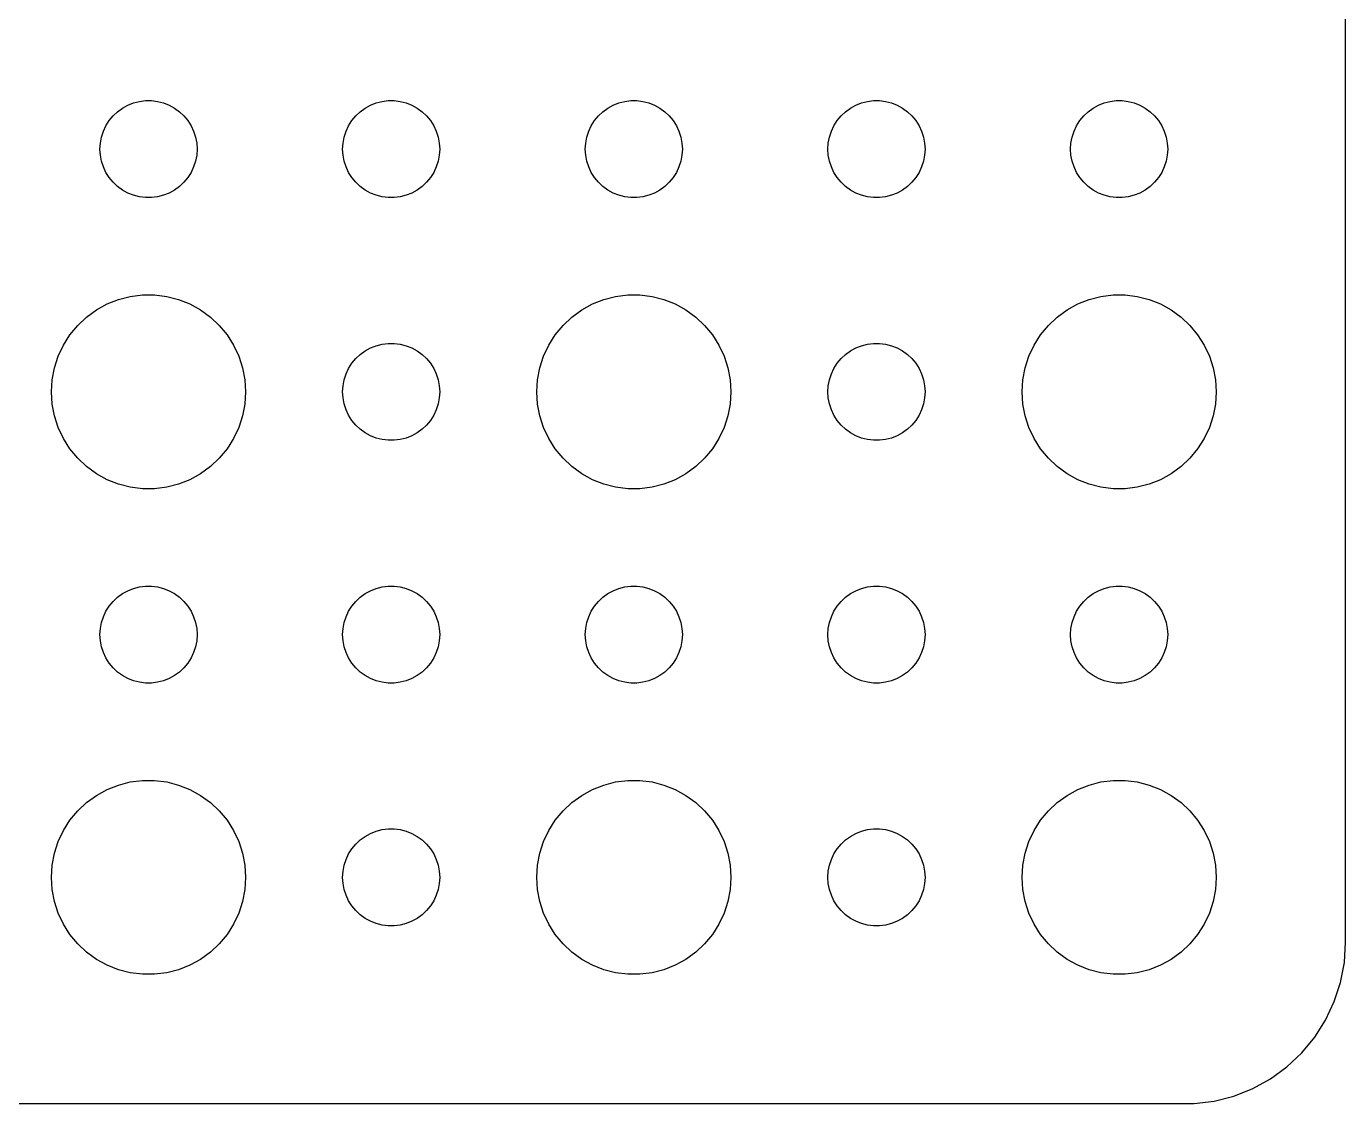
# Model space of a CAD drawing. Header units: metres. Extents: x -74 to 74, y -74 to 74.
# Drawn here: x 33.73 to 74.5, y -74.49 to -41.21 of the extents above; entities that cross this region are included whole.
import ezdxf

# ---------------------------------------------------------------- set-up
doc = ezdxf.new("R2010")
doc.units = ezdxf.units.M

msp = doc.modelspace()

# ---------------------------------------------------------------- linework, layer by layer
for p, q in [((74.5, -69.5), (74.5, 69.5)), ((36.8613, -43.6428), (37.0365, -43.5734)), ((37.0365, -43.5734), (37.2189, -43.5266)), ((37.2189, -43.5266), (37.4058, -43.503)), ((37.4058, -43.503), (37.5942, -43.503)), ((37.5942, -43.503), (37.7811, -43.5266)), ((37.7811, -43.5266), (37.9635, -43.5734)), ((37.9635, -43.5734), (38.1387, -43.6428)), ((44.3613, -43.6428), (44.5365, -43.5734)), ((44.5365, -43.5734), (44.7189, -43.5266)), ((44.7189, -43.5266), (44.9058, -43.503)), ((44.9058, -43.503), (45.0942, -43.503)), ((45.0942, -43.503), (45.2811, -43.5266)), ((45.2811, -43.5266), (45.4635, -43.5734)), ((45.4635, -43.5734), (45.6387, -43.6428)), ((51.8613, -43.6428), (52.0365, -43.5734)), ((52.0365, -43.5734), (52.2189, -43.5266)), ((52.2189, -43.5266), (52.4058, -43.503)), ((52.4058, -43.503), (52.5942, -43.503)), ((52.5942, -43.503), (52.7811, -43.5266)), ((52.7811, -43.5266), (52.9635, -43.5734)), ((52.9635, -43.5734), (53.1387, -43.6428)), ((59.3613, -43.6428), (59.5365, -43.5734)), ((59.5365, -43.5734), (59.7189, -43.5266)), ((59.7189, -43.5266), (59.9058, -43.503)), ((59.9058, -43.503), (60.0942, -43.503)), ((60.0942, -43.503), (60.2811, -43.5266)), ((60.2811, -43.5266), (60.4635, -43.5734)), ((60.4635, -43.5734), (60.6387, -43.6428)), ((66.8613, -43.6428), (67.0365, -43.5734)), ((67.0365, -43.5734), (67.2189, -43.5266)), ((67.2189, -43.5266), (67.4058, -43.503)), ((67.4058, -43.503), (67.5942, -43.503)), ((67.5942, -43.503), (67.7811, -43.5266)), ((67.7811, -43.5266), (67.9635, -43.5734)), ((67.9635, -43.5734), (68.1387, -43.6428)), ((36.2865, -44.1183), (36.4065, -43.9732)), ((36.4065, -43.9732), (36.5439, -43.8442)), ((36.5439, -43.8442), (36.6963, -43.7335)), ((36.6963, -43.7335), (36.8613, -43.6428)), ((38.1387, -43.6428), (38.3037, -43.7335)), ((38.3037, -43.7335), (38.4561, -43.8442)), ((38.4561, -43.8442), (38.5934, -43.9732)), ((38.5934, -43.9732), (38.7135, -44.1183)), ((43.7865, -44.1183), (43.9065, -43.9732)), ((43.9065, -43.9732), (44.0439, -43.8442)), ((44.0439, -43.8442), (44.1963, -43.7335)), ((44.1963, -43.7335), (44.3613, -43.6428)), ((45.6387, -43.6428), (45.8037, -43.7335)), ((45.8037, -43.7335), (45.9561, -43.8442)), ((45.9561, -43.8442), (46.0934, -43.9732)), ((46.0934, -43.9732), (46.2135, -44.1183)), ((51.2865, -44.1183), (51.4065, -43.9732)), ((51.4065, -43.9732), (51.5439, -43.8442)), ((51.5439, -43.8442), (51.6963, -43.7335)), ((51.6963, -43.7335), (51.8613, -43.6428)), ((53.1387, -43.6428), (53.3037, -43.7335)), ((53.3037, -43.7335), (53.4561, -43.8442)), ((53.4561, -43.8442), (53.5934, -43.9732)), ((53.5934, -43.9732), (53.7135, -44.1183)), ((58.7865, -44.1183), (58.9065, -43.9732)), ((58.9065, -43.9732), (59.0439, -43.8442)), ((59.0439, -43.8442), (59.1963, -43.7335)), ((59.1963, -43.7335), (59.3613, -43.6428)), ((60.6387, -43.6428), (60.8037, -43.7335)), ((60.8037, -43.7335), (60.9561, -43.8442)), ((60.9561, -43.8442), (61.0934, -43.9732)), ((61.0934, -43.9732), (61.2135, -44.1183)), ((66.2865, -44.1183), (66.4065, -43.9732)), ((66.4065, -43.9732), (66.5439, -43.8442)), ((66.5439, -43.8442), (66.6963, -43.7335)), ((66.6963, -43.7335), (66.8613, -43.6428)), ((68.1387, -43.6428), (68.3037, -43.7335)), ((68.3037, -43.7335), (68.4561, -43.8442)), ((68.4561, -43.8442), (68.5934, -43.9732)), ((68.5934, -43.9732), (68.7135, -44.1183)), ((36.1053, -44.4478), (36.1855, -44.2774)), ((36.1855, -44.2774), (36.2865, -44.1183)), ((38.7135, -44.1183), (38.8145, -44.2774)), ((38.8145, -44.2774), (38.8947, -44.4478)), ((43.6053, -44.4478), (43.6855, -44.2774)), ((43.6855, -44.2774), (43.7865, -44.1183)), ((46.2135, -44.1183), (46.3145, -44.2774)), ((46.3145, -44.2774), (46.3947, -44.4478)), ((51.1053, -44.4478), (51.1855, -44.2774)), ((51.1855, -44.2774), (51.2865, -44.1183)), ((53.7135, -44.1183), (53.8145, -44.2774)), ((53.8145, -44.2774), (53.8947, -44.4478)), ((58.6053, -44.4478), (58.6855, -44.2774)), ((58.6855, -44.2774), (58.7865, -44.1183)), ((61.2135, -44.1183), (61.3145, -44.2774)), ((61.3145, -44.2774), (61.3947, -44.4478)), ((66.1053, -44.4478), (66.1855, -44.2774)), ((66.1855, -44.2774), (66.2865, -44.1183)), ((68.7135, -44.1183), (68.8145, -44.2774)), ((68.8145, -44.2774), (68.8947, -44.4478)), ((36, -45), (36.0118, -44.812)), ((36.0118, -44.812), (36.0471, -44.627)), ((36.0471, -44.627), (36.1053, -44.4478)), ((38.8947, -44.4478), (38.9529, -44.627)), ((38.9529, -44.627), (38.9882, -44.812)), ((38.9882, -44.812), (39, -45)), ((43.5, -45), (43.5118, -44.812)), ((43.5118, -44.812), (43.5471, -44.627)), ((43.5471, -44.627), (43.6053, -44.4478)), ((46.3947, -44.4478), (46.4529, -44.627)), ((46.4529, -44.627), (46.4882, -44.812)), ((46.4882, -44.812), (46.5, -45)), ((51, -45), (51.0118, -44.812)), ((51.0118, -44.812), (51.0471, -44.627)), ((51.0471, -44.627), (51.1053, -44.4478)), ((53.8947, -44.4478), (53.9529, -44.627)), ((53.9529, -44.627), (53.9882, -44.812)), ((53.9882, -44.812), (54, -45)), ((58.5, -45), (58.5118, -44.812)), ((58.5118, -44.812), (58.5471, -44.627)), ((58.5471, -44.627), (58.6053, -44.4478)), ((61.3947, -44.4478), (61.4529, -44.627)), ((61.4529, -44.627), (61.4882, -44.812)), ((61.4882, -44.812), (61.5, -45)), ((66, -45), (66.0118, -44.812)), ((66.0118, -44.812), (66.0471, -44.627)), ((66.0471, -44.627), (66.1053, -44.4478)), ((68.8947, -44.4478), (68.9529, -44.627)), ((68.9529, -44.627), (68.9882, -44.812)), ((68.9882, -44.812), (69, -45)), ((36.0118, -45.188), (36, -45)), ((36.0471, -45.373), (36.0118, -45.188)), ((38.9882, -45.188), (38.9529, -45.373)), ((39, -45), (38.9882, -45.188)), ((43.5118, -45.188), (43.5, -45)), ((43.5471, -45.373), (43.5118, -45.188)), ((46.4882, -45.188), (46.4529, -45.373)), ((46.5, -45), (46.4882, -45.188)), ((51.0118, -45.188), (51, -45)), ((51.0471, -45.373), (51.0118, -45.188)), ((53.9882, -45.188), (53.9529, -45.373)), ((54, -45), (53.9882, -45.188)), ((58.5118, -45.188), (58.5, -45)), ((58.5471, -45.373), (58.5118, -45.188)), ((61.4882, -45.188), (61.4529, -45.373)), ((61.5, -45), (61.4882, -45.188)), ((66.0118, -45.188), (66, -45)), ((66.0471, -45.373), (66.0118, -45.188)), ((68.9882, -45.188), (68.9529, -45.373)), ((69, -45), (68.9882, -45.188)), ((36.1053, -45.5522), (36.0471, -45.373)), ((36.1855, -45.7226), (36.1053, -45.5522)), ((38.8947, -45.5522), (38.8145, -45.7226)), ((38.9529, -45.373), (38.8947, -45.5522)), ((43.6053, -45.5522), (43.5471, -45.373)), ((43.6855, -45.7226), (43.6053, -45.5522)), ((46.3947, -45.5522), (46.3145, -45.7226)), ((46.4529, -45.373), (46.3947, -45.5522)), ((51.1053, -45.5522), (51.0471, -45.373)), ((51.1855, -45.7226), (51.1053, -45.5522)), ((53.8947, -45.5522), (53.8145, -45.7226)), ((53.9529, -45.373), (53.8947, -45.5522)), ((58.6053, -45.5522), (58.5471, -45.373)), ((58.6855, -45.7226), (58.6053, -45.5522)), ((61.3947, -45.5522), (61.3145, -45.7226)), ((61.4529, -45.373), (61.3947, -45.5522)), ((66.1053, -45.5522), (66.0471, -45.373)), ((66.1855, -45.7226), (66.1053, -45.5522)), ((68.8947, -45.5522), (68.8145, -45.7226)), ((68.9529, -45.373), (68.8947, -45.5522)), ((36.2865, -45.8817), (36.1855, -45.7226)), ((36.4065, -46.0268), (36.2865, -45.8817)), ((36.5439, -46.1558), (36.4065, -46.0268)), ((38.5934, -46.0268), (38.4561, -46.1558)), ((38.7135, -45.8817), (38.5934, -46.0268)), ((38.8145, -45.7226), (38.7135, -45.8817)), ((43.7865, -45.8817), (43.6855, -45.7226)), ((43.9065, -46.0268), (43.7865, -45.8817)), ((44.0439, -46.1558), (43.9065, -46.0268)), ((46.0934, -46.0268), (45.9561, -46.1558)), ((46.2135, -45.8817), (46.0934, -46.0268)), ((46.3145, -45.7226), (46.2135, -45.8817)), ((51.2865, -45.8817), (51.1855, -45.7226)), ((51.4065, -46.0268), (51.2865, -45.8817)), ((51.5439, -46.1558), (51.4065, -46.0268)), ((53.5934, -46.0268), (53.4561, -46.1558)), ((53.7135, -45.8817), (53.5934, -46.0268)), ((53.8145, -45.7226), (53.7135, -45.8817)), ((58.7865, -45.8817), (58.6855, -45.7226)), ((58.9065, -46.0268), (58.7865, -45.8817)), ((59.0439, -46.1558), (58.9065, -46.0268)), ((61.0934, -46.0268), (60.9561, -46.1558)), ((61.2135, -45.8817), (61.0934, -46.0268)), ((61.3145, -45.7226), (61.2135, -45.8817)), ((66.2865, -45.8817), (66.1855, -45.7226)), ((66.4065, -46.0268), (66.2865, -45.8817)), ((66.5439, -46.1558), (66.4065, -46.0268)), ((68.5934, -46.0268), (68.4561, -46.1558)), ((68.7135, -45.8817), (68.5934, -46.0268)), ((68.8145, -45.7226), (68.7135, -45.8817)), ((36.6963, -46.2665), (36.5439, -46.1558)), ((36.8613, -46.3572), (36.6963, -46.2665)), ((37.0365, -46.4266), (36.8613, -46.3572)), ((37.2189, -46.4734), (37.0365, -46.4266)), ((37.4058, -46.497), (37.2189, -46.4734)), ((37.7811, -46.4734), (37.5942, -46.497)), ((37.9635, -46.4266), (37.7811, -46.4734)), ((38.1387, -46.3572), (37.9635, -46.4266)), ((38.3037, -46.2665), (38.1387, -46.3572)), ((38.4561, -46.1558), (38.3037, -46.2665)), ((44.1963, -46.2665), (44.0439, -46.1558)), ((44.3613, -46.3572), (44.1963, -46.2665)), ((44.5365, -46.4266), (44.3613, -46.3572)), ((44.7189, -46.4734), (44.5365, -46.4266)), ((44.9058, -46.497), (44.7189, -46.4734)), ((45.2811, -46.4734), (45.0942, -46.497)), ((45.4635, -46.4266), (45.2811, -46.4734)), ((45.6387, -46.3572), (45.4635, -46.4266)), ((45.8037, -46.2665), (45.6387, -46.3572)), ((45.9561, -46.1558), (45.8037, -46.2665)), ((51.6963, -46.2665), (51.5439, -46.1558)), ((51.8613, -46.3572), (51.6963, -46.2665)), ((52.0365, -46.4266), (51.8613, -46.3572)), ((52.2189, -46.4734), (52.0365, -46.4266)), ((52.4058, -46.497), (52.2189, -46.4734)), ((52.7811, -46.4734), (52.5942, -46.497)), ((52.9635, -46.4266), (52.7811, -46.4734)), ((53.1387, -46.3572), (52.9635, -46.4266)), ((53.3037, -46.2665), (53.1387, -46.3572)), ((53.4561, -46.1558), (53.3037, -46.2665)), ((59.1963, -46.2665), (59.0439, -46.1558)), ((59.3613, -46.3572), (59.1963, -46.2665)), ((59.5365, -46.4266), (59.3613, -46.3572)), ((59.7189, -46.4734), (59.5365, -46.4266)), ((59.9058, -46.497), (59.7189, -46.4734)), ((60.2811, -46.4734), (60.0942, -46.497)), ((60.4635, -46.4266), (60.2811, -46.4734)), ((60.6387, -46.3572), (60.4635, -46.4266)), ((60.8037, -46.2665), (60.6387, -46.3572)), ((60.9561, -46.1558), (60.8037, -46.2665)), ((66.6963, -46.2665), (66.5439, -46.1558)), ((66.8613, -46.3572), (66.6963, -46.2665)), ((67.0365, -46.4266), (66.8613, -46.3572)), ((67.2189, -46.4734), (67.0365, -46.4266)), ((67.4058, -46.497), (67.2189, -46.4734)), ((67.7811, -46.4734), (67.5942, -46.497)), ((67.9635, -46.4266), (67.7811, -46.4734)), ((68.1387, -46.3572), (67.9635, -46.4266)), ((68.3037, -46.2665), (68.1387, -46.3572)), ((68.4561, -46.1558), (68.3037, -46.2665)), ((37.5942, -46.497), (37.4058, -46.497)), ((45.0942, -46.497), (44.9058, -46.497)), ((52.5942, -46.497), (52.4058, -46.497)), ((60.0942, -46.497), (59.9058, -46.497)), ((67.5942, -46.497), (67.4058, -46.497)), ((36.2227, -49.7855), (36.5729, -49.6468)), ((36.5729, -49.6468), (36.9379, -49.5531)), ((36.9379, -49.5531), (37.3116, -49.5059)), ((37.3116, -49.5059), (37.6884, -49.5059)), ((37.6884, -49.5059), (38.0621, -49.5531)), ((38.0621, -49.5531), (38.427, -49.6468)), ((38.427, -49.6468), (38.7773, -49.7855)), ((51.2227, -49.7855), (51.5729, -49.6468)), ((51.5729, -49.6468), (51.9379, -49.5531)), ((51.9379, -49.5531), (52.3116, -49.5059)), ((52.3116, -49.5059), (52.6884, -49.5059)), ((52.6884, -49.5059), (53.0621, -49.5531)), ((53.0621, -49.5531), (53.427, -49.6468)), ((53.427, -49.6468), (53.7773, -49.7855)), ((66.2227, -49.7855), (66.573, -49.6468)), ((66.573, -49.6468), (66.9379, -49.5531)), ((66.9379, -49.5531), (67.3116, -49.5059)), ((67.3116, -49.5059), (67.6884, -49.5059)), ((67.6884, -49.5059), (68.0621, -49.5531)), ((68.0621, -49.5531), (68.427, -49.6468)), ((68.427, -49.6468), (68.7773, -49.7855)), ((35.5877, -50.1885), (35.8925, -49.967)), ((35.8925, -49.967), (36.2227, -49.7855)), ((38.7773, -49.7855), (39.1075, -49.967)), ((39.1075, -49.967), (39.4123, -50.1885)), ((50.5877, -50.1885), (50.8925, -49.967)), ((50.8925, -49.967), (51.2227, -49.7855)), ((53.7773, -49.7855), (54.1075, -49.967)), ((54.1075, -49.967), (54.4123, -50.1885)), ((65.5877, -50.1885), (65.8925, -49.967)), ((65.8925, -49.967), (66.2227, -49.7855)), ((68.7773, -49.7855), (69.1075, -49.967)), ((69.1075, -49.967), (69.4123, -50.1885)), ((35.0729, -50.7366), (35.3131, -50.4464)), ((35.3131, -50.4464), (35.5877, -50.1885)), ((39.4123, -50.1885), (39.6869, -50.4464)), ((39.6869, -50.4464), (39.927, -50.7366)), ((50.0729, -50.7366), (50.3131, -50.4464)), ((50.3131, -50.4464), (50.5877, -50.1885)), ((54.4123, -50.1885), (54.6869, -50.4464)), ((54.6869, -50.4464), (54.927, -50.7366)), ((65.073, -50.7366), (65.3131, -50.4464)), ((65.3131, -50.4464), (65.5877, -50.1885)), ((69.4123, -50.1885), (69.6869, -50.4464)), ((69.6869, -50.4464), (69.927, -50.7366)), ((34.8711, -51.0547), (35.0729, -50.7366)), ((39.927, -50.7366), (40.1289, -51.0547)), ((49.8711, -51.0547), (50.0729, -50.7366)), ((54.927, -50.7366), (55.1289, -51.0547)), ((64.8711, -51.0547), (65.073, -50.7366)), ((69.927, -50.7366), (70.1289, -51.0547)), ((34.7107, -51.3956), (34.8711, -51.0547)), ((40.1289, -51.0547), (40.2893, -51.3956)), ((43.9065, -51.4732), (44.0439, -51.3442)), ((44.0439, -51.3442), (44.1963, -51.2335)), ((44.1963, -51.2335), (44.3613, -51.1428)), ((44.3613, -51.1428), (44.5365, -51.0734)), ((44.5365, -51.0734), (44.7189, -51.0266)), ((44.7189, -51.0266), (44.9058, -51.003)), ((44.9058, -51.003), (45.0942, -51.003)), ((45.0942, -51.003), (45.2811, -51.0266)), ((45.2811, -51.0266), (45.4635, -51.0734)), ((45.4635, -51.0734), (45.6387, -51.1428)), ((45.6387, -51.1428), (45.8037, -51.2335)), ((45.8037, -51.2335), (45.9561, -51.3442)), ((45.9561, -51.3442), (46.0934, -51.4732)), ((49.7107, -51.3956), (49.8711, -51.0547)), ((55.1289, -51.0547), (55.2893, -51.3956)), ((58.9065, -51.4732), (59.0439, -51.3442)), ((59.0439, -51.3442), (59.1963, -51.2335)), ((59.1963, -51.2335), (59.3613, -51.1428)), ((59.3613, -51.1428), (59.5365, -51.0734)), ((59.5365, -51.0734), (59.7189, -51.0266)), ((59.7189, -51.0266), (59.9058, -51.003)), ((59.9058, -51.003), (60.0942, -51.003)), ((60.0942, -51.003), (60.2811, -51.0266)), ((60.2811, -51.0266), (60.4635, -51.0734)), ((60.4635, -51.0734), (60.6387, -51.1428)), ((60.6387, -51.1428), (60.8037, -51.2335)), ((60.8037, -51.2335), (60.9561, -51.3442)), ((60.9561, -51.3442), (61.0934, -51.4732)), ((64.7107, -51.3956), (64.8711, -51.0547)), ((70.1289, -51.0547), (70.2893, -51.3956)), ((34.5237, -52.124), (34.5942, -51.7539)), ((34.5942, -51.7539), (34.7107, -51.3956)), ((40.2893, -51.3956), (40.4057, -51.7539)), ((40.4057, -51.7539), (40.4763, -52.124)), ((43.6053, -51.9478), (43.6855, -51.7774)), ((43.6855, -51.7774), (43.7865, -51.6183)), ((43.7865, -51.6183), (43.9065, -51.4732)), ((46.0934, -51.4732), (46.2135, -51.6183)), ((46.2135, -51.6183), (46.3145, -51.7774)), ((46.3145, -51.7774), (46.3947, -51.9478)), ((49.5237, -52.124), (49.5942, -51.7539)), ((49.5942, -51.7539), (49.7107, -51.3956)), ((55.2893, -51.3956), (55.4057, -51.7539)), ((55.4057, -51.7539), (55.4763, -52.124)), ((58.6053, -51.9478), (58.6855, -51.7774)), ((58.6855, -51.7774), (58.7865, -51.6183)), ((58.7865, -51.6183), (58.9065, -51.4732)), ((61.0934, -51.4732), (61.2135, -51.6183)), ((61.2135, -51.6183), (61.3145, -51.7774)), ((61.3145, -51.7774), (61.3947, -51.9478)), ((64.5237, -52.124), (64.5943, -51.7539)), ((64.5943, -51.7539), (64.7107, -51.3956)), ((70.2893, -51.3956), (70.4057, -51.7539)), ((70.4057, -51.7539), (70.4763, -52.124)), ((34.5, -52.5), (34.5237, -52.124)), ((40.4763, -52.124), (40.5, -52.5)), ((43.5118, -52.312), (43.5471, -52.127)), ((43.5471, -52.127), (43.6053, -51.9478)), ((46.3947, -51.9478), (46.4529, -52.127)), ((46.4529, -52.127), (46.4882, -52.312)), ((49.5, -52.5), (49.5237, -52.124)), ((55.4763, -52.124), (55.5, -52.5)), ((58.5118, -52.312), (58.5471, -52.127)), ((58.5471, -52.127), (58.6053, -51.9478)), ((61.3947, -51.9478), (61.4529, -52.127)), ((61.4529, -52.127), (61.4882, -52.312)), ((64.5, -52.5), (64.5237, -52.124)), ((70.4763, -52.124), (70.5, -52.5)), ((34.5237, -52.876), (34.5, -52.5)), ((40.5, -52.5), (40.4763, -52.876)), ((43.5, -52.5), (43.5118, -52.312)), ((43.5118, -52.688), (43.5, -52.5)), ((46.4882, -52.312), (46.5, -52.5)), ((46.5, -52.5), (46.4882, -52.688)), ((49.5237, -52.876), (49.5, -52.5)), ((55.5, -52.5), (55.4763, -52.876)), ((58.5, -52.5), (58.5118, -52.312)), ((58.5118, -52.688), (58.5, -52.5)), ((61.4882, -52.312), (61.5, -52.5)), ((61.5, -52.5), (61.4882, -52.688)), ((64.5237, -52.876), (64.5, -52.5)), ((70.5, -52.5), (70.4763, -52.876)), ((34.5942, -53.2461), (34.5237, -52.876)), ((40.4763, -52.876), (40.4057, -53.2461)), ((43.5471, -52.873), (43.5118, -52.688)), ((43.6053, -53.0522), (43.5471, -52.873)), ((46.4529, -52.873), (46.3947, -53.0522)), ((46.4882, -52.688), (46.4529, -52.873)), ((49.5942, -53.2461), (49.5237, -52.876)), ((55.4763, -52.876), (55.4057, -53.2461)), ((58.5471, -52.873), (58.5118, -52.688)), ((58.6053, -53.0522), (58.5471, -52.873)), ((61.4529, -52.873), (61.3947, -53.0522)), ((61.4882, -52.688), (61.4529, -52.873)), ((64.5943, -53.2461), (64.5237, -52.876)), ((70.4763, -52.876), (70.4057, -53.2461)), ((34.7107, -53.6044), (34.5942, -53.2461)), ((40.4057, -53.2461), (40.2893, -53.6044)), ((43.6855, -53.2226), (43.6053, -53.0522)), ((43.7865, -53.3817), (43.6855, -53.2226)), ((43.9065, -53.5268), (43.7865, -53.3817)), ((46.2135, -53.3817), (46.0934, -53.5268)), ((46.3145, -53.2226), (46.2135, -53.3817)), ((46.3947, -53.0522), (46.3145, -53.2226)), ((49.7107, -53.6044), (49.5942, -53.2461)), ((55.4057, -53.2461), (55.2893, -53.6044)), ((58.6855, -53.2226), (58.6053, -53.0522)), ((58.7865, -53.3817), (58.6855, -53.2226)), ((58.9065, -53.5268), (58.7865, -53.3817)), ((61.2135, -53.3817), (61.0934, -53.5268)), ((61.3145, -53.2226), (61.2135, -53.3817)), ((61.3947, -53.0522), (61.3145, -53.2226)), ((64.7107, -53.6044), (64.5943, -53.2461)), ((70.4057, -53.2461), (70.2893, -53.6044)), ((34.8711, -53.9453), (34.7107, -53.6044)), ((40.2893, -53.6044), (40.1289, -53.9453)), ((44.0439, -53.6558), (43.9065, -53.5268)), ((44.1963, -53.7665), (44.0439, -53.6558)), ((44.3613, -53.8572), (44.1963, -53.7665)), ((45.8037, -53.7665), (45.6387, -53.8572)), ((45.9561, -53.6558), (45.8037, -53.7665)), ((46.0934, -53.5268), (45.9561, -53.6558)), ((49.8711, -53.9453), (49.7107, -53.6044)), ((55.2893, -53.6044), (55.1289, -53.9453)), ((59.0439, -53.6558), (58.9065, -53.5268)), ((59.1963, -53.7665), (59.0439, -53.6558)), ((59.3613, -53.8572), (59.1963, -53.7665)), ((60.8037, -53.7665), (60.6387, -53.8572)), ((60.9561, -53.6558), (60.8037, -53.7665)), ((61.0934, -53.5268), (60.9561, -53.6558)), ((64.8711, -53.9453), (64.7107, -53.6044)), ((70.2893, -53.6044), (70.1289, -53.9453)), ((35.0729, -54.2634), (34.8711, -53.9453)), ((40.1289, -53.9453), (39.927, -54.2634)), ((44.5365, -53.9266), (44.3613, -53.8572)), ((44.7189, -53.9734), (44.5365, -53.9266)), ((44.9058, -53.997), (44.7189, -53.9734)), ((45.0942, -53.997), (44.9058, -53.997)), ((45.2811, -53.9734), (45.0942, -53.997)), ((45.4635, -53.9266), (45.2811, -53.9734)), ((45.6387, -53.8572), (45.4635, -53.9266)), ((50.0729, -54.2634), (49.8711, -53.9453)), ((55.1289, -53.9453), (54.927, -54.2634)), ((59.5365, -53.9266), (59.3613, -53.8572)), ((59.7189, -53.9734), (59.5365, -53.9266)), ((59.9058, -53.997), (59.7189, -53.9734)), ((60.0942, -53.997), (59.9058, -53.997)), ((60.2811, -53.9734), (60.0942, -53.997)), ((60.4635, -53.9266), (60.2811, -53.9734)), ((60.6387, -53.8572), (60.4635, -53.9266)), ((65.073, -54.2634), (64.8711, -53.9453)), ((70.1289, -53.9453), (69.927, -54.2634)), ((35.3131, -54.5536), (35.0729, -54.2634)), ((35.5877, -54.8115), (35.3131, -54.5536)), ((39.6869, -54.5536), (39.4123, -54.8115)), ((39.927, -54.2634), (39.6869, -54.5536)), ((50.3131, -54.5536), (50.0729, -54.2634)), ((50.5877, -54.8115), (50.3131, -54.5536)), ((54.6869, -54.5536), (54.4123, -54.8115)), ((54.927, -54.2634), (54.6869, -54.5536)), ((65.3131, -54.5536), (65.073, -54.2634)), ((65.5877, -54.8115), (65.3131, -54.5536)), ((69.6869, -54.5536), (69.4123, -54.8115)), ((69.927, -54.2634), (69.6869, -54.5536)), ((35.8925, -55.033), (35.5877, -54.8115)), ((36.2227, -55.2145), (35.8925, -55.033)), ((39.1075, -55.033), (38.7773, -55.2145)), ((39.4123, -54.8115), (39.1075, -55.033)), ((50.8925, -55.033), (50.5877, -54.8115)), ((51.2227, -55.2145), (50.8925, -55.033)), ((54.1075, -55.033), (53.7773, -55.2145)), ((54.4123, -54.8115), (54.1075, -55.033)), ((65.8925, -55.033), (65.5877, -54.8115)), ((66.2227, -55.2145), (65.8925, -55.033)), ((69.1075, -55.033), (68.7773, -55.2145)), ((69.4123, -54.8115), (69.1075, -55.033)), ((36.5729, -55.3532), (36.2227, -55.2145)), ((36.9379, -55.4469), (36.5729, -55.3532)), ((37.3116, -55.4941), (36.9379, -55.4469)), ((38.0621, -55.4469), (37.6884, -55.4941)), ((38.427, -55.3532), (38.0621, -55.4469)), ((38.7773, -55.2145), (38.427, -55.3532)), ((51.5729, -55.3532), (51.2227, -55.2145)), ((51.9379, -55.4469), (51.5729, -55.3532)), ((52.3116, -55.4941), (51.9379, -55.4469)), ((53.0621, -55.4469), (52.6884, -55.4941)), ((53.427, -55.3532), (53.0621, -55.4469)), ((53.7773, -55.2145), (53.427, -55.3532)), ((66.573, -55.3532), (66.2227, -55.2145)), ((66.9379, -55.4469), (66.573, -55.3532)), ((67.3116, -55.4941), (66.9379, -55.4469)), ((68.0621, -55.4469), (67.6884, -55.4941)), ((68.427, -55.3532), (68.0621, -55.4469)), ((68.7773, -55.2145), (68.427, -55.3532)), ((37.6884, -55.4941), (37.3116, -55.4941)), ((52.6884, -55.4941), (52.3116, -55.4941)), ((67.6884, -55.4941), (67.3116, -55.4941)), ((36.6963, -58.7335), (36.8613, -58.6428)), ((36.8613, -58.6428), (37.0365, -58.5734)), ((37.0365, -58.5734), (37.2189, -58.5266)), ((37.2189, -58.5266), (37.4058, -58.503)), ((37.4058, -58.503), (37.5942, -58.503)), ((37.5942, -58.503), (37.7811, -58.5266)), ((37.7811, -58.5266), (37.9635, -58.5734)), ((37.9635, -58.5734), (38.1387, -58.6428)), ((38.1387, -58.6428), (38.3037, -58.7335)), ((44.1963, -58.7335), (44.3613, -58.6428)), ((44.3613, -58.6428), (44.5365, -58.5734)), ((44.5365, -58.5734), (44.7189, -58.5266)), ((44.7189, -58.5266), (44.9058, -58.503)), ((44.9058, -58.503), (45.0942, -58.503)), ((45.0942, -58.503), (45.2811, -58.5266)), ((45.2811, -58.5266), (45.4635, -58.5734)), ((45.4635, -58.5734), (45.6387, -58.6428)), ((45.6387, -58.6428), (45.8037, -58.7335)), ((51.6963, -58.7335), (51.8613, -58.6428)), ((51.8613, -58.6428), (52.0365, -58.5734)), ((52.0365, -58.5734), (52.2189, -58.5266)), ((52.2189, -58.5266), (52.4058, -58.503)), ((52.4058, -58.503), (52.5942, -58.503)), ((52.5942, -58.503), (52.7811, -58.5266)), ((52.7811, -58.5266), (52.9635, -58.5734)), ((52.9635, -58.5734), (53.1387, -58.6428)), ((53.1387, -58.6428), (53.3037, -58.7335)), ((59.1963, -58.7335), (59.3613, -58.6428)), ((59.3613, -58.6428), (59.5365, -58.5734)), ((59.5365, -58.5734), (59.7189, -58.5266)), ((59.7189, -58.5266), (59.9058, -58.503)), ((59.9058, -58.503), (60.0942, -58.503)), ((60.0942, -58.503), (60.2811, -58.5266)), ((60.2811, -58.5266), (60.4635, -58.5734)), ((60.4635, -58.5734), (60.6387, -58.6428)), ((60.6387, -58.6428), (60.8037, -58.7335)), ((66.6963, -58.7335), (66.8613, -58.6428)), ((66.8613, -58.6428), (67.0365, -58.5734)), ((67.0365, -58.5734), (67.2189, -58.5266)), ((67.2189, -58.5266), (67.4058, -58.503)), ((67.4058, -58.503), (67.5942, -58.503)), ((67.5942, -58.503), (67.7811, -58.5266)), ((67.7811, -58.5266), (67.9635, -58.5734)), ((67.9635, -58.5734), (68.1387, -58.6428)), ((68.1387, -58.6428), (68.3037, -58.7335)), ((36.1855, -59.2774), (36.2865, -59.1183)), ((36.2865, -59.1183), (36.4065, -58.9732)), ((36.4065, -58.9732), (36.5439, -58.8442)), ((36.5439, -58.8442), (36.6963, -58.7335)), ((38.3037, -58.7335), (38.4561, -58.8442)), ((38.4561, -58.8442), (38.5934, -58.9732)), ((38.5934, -58.9732), (38.7135, -59.1183)), ((38.7135, -59.1183), (38.8145, -59.2774)), ((43.6855, -59.2774), (43.7865, -59.1183)), ((43.7865, -59.1183), (43.9065, -58.9732)), ((43.9065, -58.9732), (44.0439, -58.8442)), ((44.0439, -58.8442), (44.1963, -58.7335)), ((45.8037, -58.7335), (45.9561, -58.8442)), ((45.9561, -58.8442), (46.0934, -58.9732)), ((46.0934, -58.9732), (46.2135, -59.1183)), ((46.2135, -59.1183), (46.3145, -59.2774)), ((51.1855, -59.2774), (51.2865, -59.1183)), ((51.2865, -59.1183), (51.4065, -58.9732)), ((51.4065, -58.9732), (51.5439, -58.8442)), ((51.5439, -58.8442), (51.6963, -58.7335)), ((53.3037, -58.7335), (53.4561, -58.8442)), ((53.4561, -58.8442), (53.5934, -58.9732)), ((53.5934, -58.9732), (53.7135, -59.1183)), ((53.7135, -59.1183), (53.8145, -59.2774)), ((58.6855, -59.2774), (58.7865, -59.1183)), ((58.7865, -59.1183), (58.9065, -58.9732)), ((58.9065, -58.9732), (59.0439, -58.8442)), ((59.0439, -58.8442), (59.1963, -58.7335)), ((60.8037, -58.7335), (60.9561, -58.8442)), ((60.9561, -58.8442), (61.0934, -58.9732)), ((61.0934, -58.9732), (61.2135, -59.1183)), ((61.2135, -59.1183), (61.3145, -59.2774)), ((66.1855, -59.2774), (66.2865, -59.1183)), ((66.2865, -59.1183), (66.4065, -58.9732)), ((66.4065, -58.9732), (66.5439, -58.8442)), ((66.5439, -58.8442), (66.6963, -58.7335)), ((68.3037, -58.7335), (68.4561, -58.8442)), ((68.4561, -58.8442), (68.5934, -58.9732)), ((68.5934, -58.9732), (68.7135, -59.1183)), ((68.7135, -59.1183), (68.8145, -59.2774)), ((36.0471, -59.627), (36.1053, -59.4478)), ((36.1053, -59.4478), (36.1855, -59.2774)), ((38.8145, -59.2774), (38.8947, -59.4478)), ((38.8947, -59.4478), (38.9529, -59.627)), ((43.5471, -59.627), (43.6053, -59.4478)), ((43.6053, -59.4478), (43.6855, -59.2774)), ((46.3145, -59.2774), (46.3947, -59.4478)), ((46.3947, -59.4478), (46.4529, -59.627)), ((51.0471, -59.627), (51.1053, -59.4478)), ((51.1053, -59.4478), (51.1855, -59.2774)), ((53.8145, -59.2774), (53.8947, -59.4478)), ((53.8947, -59.4478), (53.9529, -59.627)), ((58.5471, -59.627), (58.6053, -59.4478)), ((58.6053, -59.4478), (58.6855, -59.2774)), ((61.3145, -59.2774), (61.3947, -59.4478)), ((61.3947, -59.4478), (61.4529, -59.627)), ((66.0471, -59.627), (66.1053, -59.4478)), ((66.1053, -59.4478), (66.1855, -59.2774)), ((68.8145, -59.2774), (68.8947, -59.4478)), ((68.8947, -59.4478), (68.9529, -59.627)), ((36, -60), (36.0118, -59.812)), ((36.0118, -59.812), (36.0471, -59.627)), ((38.9529, -59.627), (38.9882, -59.812)), ((38.9882, -59.812), (39, -60)), ((43.5, -60), (43.5118, -59.812)), ((43.5118, -59.812), (43.5471, -59.627)), ((46.4529, -59.627), (46.4882, -59.812)), ((46.4882, -59.812), (46.5, -60)), ((51, -60), (51.0118, -59.812)), ((51.0118, -59.812), (51.0471, -59.627)), ((53.9529, -59.627), (53.9882, -59.812)), ((53.9882, -59.812), (54, -60)), ((58.5, -60), (58.5118, -59.812)), ((58.5118, -59.812), (58.5471, -59.627)), ((61.4529, -59.627), (61.4882, -59.812)), ((61.4882, -59.812), (61.5, -60)), ((66, -60), (66.0118, -59.812)), ((66.0118, -59.812), (66.0471, -59.627)), ((68.9529, -59.627), (68.9882, -59.812)), ((68.9882, -59.812), (69, -60)), ((36.0118, -60.188), (36, -60)), ((36.0471, -60.373), (36.0118, -60.188)), ((38.9882, -60.188), (38.9529, -60.373)), ((39, -60), (38.9882, -60.188)), ((43.5118, -60.188), (43.5, -60)), ((43.5471, -60.373), (43.5118, -60.188)), ((46.4882, -60.188), (46.4529, -60.373)), ((46.5, -60), (46.4882, -60.188)), ((51.0118, -60.188), (51, -60)), ((51.0471, -60.373), (51.0118, -60.188)), ((53.9882, -60.188), (53.9529, -60.373)), ((54, -60), (53.9882, -60.188)), ((58.5118, -60.188), (58.5, -60)), ((58.5471, -60.373), (58.5118, -60.188)), ((61.4882, -60.188), (61.4529, -60.373)), ((61.5, -60), (61.4882, -60.188)), ((66.0118, -60.188), (66, -60)), ((66.0471, -60.373), (66.0118, -60.188)), ((68.9882, -60.188), (68.9529, -60.373)), ((69, -60), (68.9882, -60.188)), ((36.1053, -60.5522), (36.0471, -60.373)), ((36.1855, -60.7226), (36.1053, -60.5522)), ((36.2865, -60.8817), (36.1855, -60.7226)), ((38.8145, -60.7226), (38.7135, -60.8817)), ((38.8947, -60.5522), (38.8145, -60.7226)), ((38.9529, -60.373), (38.8947, -60.5522)), ((43.6053, -60.5522), (43.5471, -60.373)), ((43.6855, -60.7226), (43.6053, -60.5522)), ((43.7865, -60.8817), (43.6855, -60.7226)), ((46.3145, -60.7226), (46.2135, -60.8817)), ((46.3947, -60.5522), (46.3145, -60.7226)), ((46.4529, -60.373), (46.3947, -60.5522)), ((51.1053, -60.5522), (51.0471, -60.373)), ((51.1855, -60.7226), (51.1053, -60.5522)), ((51.2865, -60.8817), (51.1855, -60.7226)), ((53.8145, -60.7226), (53.7135, -60.8817)), ((53.8947, -60.5522), (53.8145, -60.7226)), ((53.9529, -60.373), (53.8947, -60.5522)), ((58.6053, -60.5522), (58.5471, -60.373)), ((58.6855, -60.7226), (58.6053, -60.5522)), ((58.7865, -60.8817), (58.6855, -60.7226)), ((61.3145, -60.7226), (61.2135, -60.8817)), ((61.3947, -60.5522), (61.3145, -60.7226)), ((61.4529, -60.373), (61.3947, -60.5522)), ((66.1053, -60.5522), (66.0471, -60.373)), ((66.1855, -60.7226), (66.1053, -60.5522)), ((66.2865, -60.8817), (66.1855, -60.7226)), ((68.8145, -60.7226), (68.7135, -60.8817)), ((68.8947, -60.5522), (68.8145, -60.7226)), ((68.9529, -60.373), (68.8947, -60.5522)), ((36.4065, -61.0268), (36.2865, -60.8817)), ((36.5439, -61.1558), (36.4065, -61.0268)), ((36.6963, -61.2665), (36.5439, -61.1558)), ((38.4561, -61.1558), (38.3037, -61.2665)), ((38.5934, -61.0268), (38.4561, -61.1558)), ((38.7135, -60.8817), (38.5934, -61.0268)), ((43.9065, -61.0268), (43.7865, -60.8817)), ((44.0439, -61.1558), (43.9065, -61.0268)), ((44.1963, -61.2665), (44.0439, -61.1558)), ((45.9561, -61.1558), (45.8037, -61.2665)), ((46.0934, -61.0268), (45.9561, -61.1558)), ((46.2135, -60.8817), (46.0934, -61.0268)), ((51.4065, -61.0268), (51.2865, -60.8817)), ((51.5439, -61.1558), (51.4065, -61.0268)), ((51.6963, -61.2665), (51.5439, -61.1558)), ((53.4561, -61.1558), (53.3037, -61.2665)), ((53.5934, -61.0268), (53.4561, -61.1558)), ((53.7135, -60.8817), (53.5934, -61.0268)), ((58.9065, -61.0268), (58.7865, -60.8817)), ((59.0439, -61.1558), (58.9065, -61.0268)), ((59.1963, -61.2665), (59.0439, -61.1558)), ((60.9561, -61.1558), (60.8037, -61.2665)), ((61.0934, -61.0268), (60.9561, -61.1558)), ((61.2135, -60.8817), (61.0934, -61.0268)), ((66.4065, -61.0268), (66.2865, -60.8817)), ((66.5439, -61.1558), (66.4065, -61.0268)), ((66.6963, -61.2665), (66.5439, -61.1558)), ((68.4561, -61.1558), (68.3037, -61.2665)), ((68.5934, -61.0268), (68.4561, -61.1558)), ((68.7135, -60.8817), (68.5934, -61.0268)), ((36.8613, -61.3572), (36.6963, -61.2665)), ((37.0365, -61.4266), (36.8613, -61.3572)), ((37.2189, -61.4734), (37.0365, -61.4266)), ((37.4058, -61.497), (37.2189, -61.4734)), ((37.5942, -61.497), (37.4058, -61.497)), ((37.7811, -61.4734), (37.5942, -61.497)), ((37.9635, -61.4266), (37.7811, -61.4734)), ((38.1387, -61.3572), (37.9635, -61.4266)), ((38.3037, -61.2665), (38.1387, -61.3572)), ((44.3613, -61.3572), (44.1963, -61.2665)), ((44.5365, -61.4266), (44.3613, -61.3572)), ((44.7189, -61.4734), (44.5365, -61.4266)), ((44.9058, -61.497), (44.7189, -61.4734)), ((45.0942, -61.497), (44.9058, -61.497)), ((45.2811, -61.4734), (45.0942, -61.497)), ((45.4635, -61.4266), (45.2811, -61.4734)), ((45.6387, -61.3572), (45.4635, -61.4266)), ((45.8037, -61.2665), (45.6387, -61.3572)), ((51.8613, -61.3572), (51.6963, -61.2665)), ((52.0365, -61.4266), (51.8613, -61.3572)), ((52.2189, -61.4734), (52.0365, -61.4266)), ((52.4058, -61.497), (52.2189, -61.4734)), ((52.5942, -61.497), (52.4058, -61.497)), ((52.7811, -61.4734), (52.5942, -61.497)), ((52.9635, -61.4266), (52.7811, -61.4734)), ((53.1387, -61.3572), (52.9635, -61.4266)), ((53.3037, -61.2665), (53.1387, -61.3572)), ((59.3613, -61.3572), (59.1963, -61.2665)), ((59.5365, -61.4266), (59.3613, -61.3572)), ((59.7189, -61.4734), (59.5365, -61.4266)), ((59.9058, -61.497), (59.7189, -61.4734)), ((60.0942, -61.497), (59.9058, -61.497)), ((60.2811, -61.4734), (60.0942, -61.497)), ((60.4635, -61.4266), (60.2811, -61.4734)), ((60.6387, -61.3572), (60.4635, -61.4266)), ((60.8037, -61.2665), (60.6387, -61.3572)), ((66.8613, -61.3572), (66.6963, -61.2665)), ((67.0365, -61.4266), (66.8613, -61.3572)), ((67.2189, -61.4734), (67.0365, -61.4266)), ((67.4058, -61.497), (67.2189, -61.4734)), ((67.5942, -61.497), (67.4058, -61.497)), ((67.7811, -61.4734), (67.5942, -61.497)), ((67.9635, -61.4266), (67.7811, -61.4734)), ((68.1387, -61.3572), (67.9635, -61.4266)), ((68.3037, -61.2665), (68.1387, -61.3572)), ((35.8925, -64.967), (36.2227, -64.7855)), ((36.2227, -64.7855), (36.5729, -64.6468)), ((36.5729, -64.6468), (36.9379, -64.5531)), ((36.9379, -64.5531), (37.3116, -64.5059)), ((37.3116, -64.5059), (37.6884, -64.5059)), ((37.6884, -64.5059), (38.0621, -64.5531)), ((38.0621, -64.5531), (38.427, -64.6468)), ((38.427, -64.6468), (38.7773, -64.7855)), ((38.7773, -64.7855), (39.1075, -64.967)), ((50.8925, -64.967), (51.2227, -64.7855)), ((51.2227, -64.7855), (51.5729, -64.6468)), ((51.5729, -64.6468), (51.9379, -64.5531)), ((51.9379, -64.5531), (52.3116, -64.5059)), ((52.3116, -64.5059), (52.6884, -64.5059)), ((52.6884, -64.5059), (53.0621, -64.5531)), ((53.0621, -64.5531), (53.427, -64.6468)), ((53.427, -64.6468), (53.7773, -64.7855)), ((53.7773, -64.7855), (54.1075, -64.967)), ((65.8925, -64.967), (66.2227, -64.7855)), ((66.2227, -64.7855), (66.573, -64.6468)), ((66.573, -64.6468), (66.9379, -64.5531)), ((66.9379, -64.5531), (67.3116, -64.5059)), ((67.3116, -64.5059), (67.6884, -64.5059)), ((67.6884, -64.5059), (68.0621, -64.5531)), ((68.0621, -64.5531), (68.427, -64.6468)), ((68.427, -64.6468), (68.7773, -64.7855)), ((68.7773, -64.7855), (69.1075, -64.967)), ((35.3131, -65.4464), (35.5877, -65.1885)), ((35.5877, -65.1885), (35.8925, -64.967)), ((39.1075, -64.967), (39.4123, -65.1885)), ((39.4123, -65.1885), (39.6869, -65.4464)), ((50.3131, -65.4464), (50.5877, -65.1885)), ((50.5877, -65.1885), (50.8925, -64.967)), ((54.1075, -64.967), (54.4123, -65.1885)), ((54.4123, -65.1885), (54.6869, -65.4464)), ((65.3131, -65.4464), (65.5877, -65.1885)), ((65.5877, -65.1885), (65.8925, -64.967)), ((69.1075, -64.967), (69.4123, -65.1885)), ((69.4123, -65.1885), (69.6869, -65.4464)), ((35.0729, -65.7366), (35.3131, -65.4464)), ((39.6869, -65.4464), (39.927, -65.7366)), ((50.0729, -65.7366), (50.3131, -65.4464)), ((54.6869, -65.4464), (54.927, -65.7366)), ((65.073, -65.7366), (65.3131, -65.4464)), ((69.6869, -65.4464), (69.927, -65.7366)), ((34.7107, -66.3956), (34.8711, -66.0547)), ((34.8711, -66.0547), (35.0729, -65.7366)), ((39.927, -65.7366), (40.1289, -66.0547)), ((40.1289, -66.0547), (40.2893, -66.3956)), ((44.5365, -66.0734), (44.7189, -66.0266)), ((44.7189, -66.0266), (44.9058, -66.003)), ((44.9058, -66.003), (45.0942, -66.003)), ((45.0942, -66.003), (45.2811, -66.0266)), ((45.2811, -66.0266), (45.4635, -66.0734)), ((49.7107, -66.3956), (49.8711, -66.0547)), ((49.8711, -66.0547), (50.0729, -65.7366)), ((54.927, -65.7366), (55.1289, -66.0547)), ((55.1289, -66.0547), (55.2893, -66.3956)), ((59.5365, -66.0734), (59.7189, -66.0266)), ((59.7189, -66.0266), (59.9058, -66.003)), ((59.9058, -66.003), (60.0942, -66.003)), ((60.0942, -66.003), (60.2811, -66.0266)), ((60.2811, -66.0266), (60.4635, -66.0734)), ((64.7107, -66.3956), (64.8711, -66.0547)), ((64.8711, -66.0547), (65.073, -65.7366)), ((69.927, -65.7366), (70.1289, -66.0547)), ((70.1289, -66.0547), (70.2893, -66.3956)), ((34.5942, -66.7539), (34.7107, -66.3956)), ((40.2893, -66.3956), (40.4057, -66.7539)), ((43.9065, -66.4732), (44.0439, -66.3442)), ((44.0439, -66.3442), (44.1963, -66.2335)), ((44.1963, -66.2335), (44.3613, -66.1428)), ((44.3613, -66.1428), (44.5365, -66.0734)), ((45.4635, -66.0734), (45.6387, -66.1428)), ((45.6387, -66.1428), (45.8037, -66.2335)), ((45.8037, -66.2335), (45.9561, -66.3442)), ((45.9561, -66.3442), (46.0934, -66.4732)), ((49.5942, -66.7539), (49.7107, -66.3956)), ((55.2893, -66.3956), (55.4057, -66.7539)), ((58.9065, -66.4732), (59.0439, -66.3442)), ((59.0439, -66.3442), (59.1963, -66.2335)), ((59.1963, -66.2335), (59.3613, -66.1428)), ((59.3613, -66.1428), (59.5365, -66.0734)), ((60.4635, -66.0734), (60.6387, -66.1428)), ((60.6387, -66.1428), (60.8037, -66.2335)), ((60.8037, -66.2335), (60.9561, -66.3442)), ((60.9561, -66.3442), (61.0934, -66.4732)), ((64.5943, -66.7539), (64.7107, -66.3956)), ((70.2893, -66.3956), (70.4057, -66.7539)), ((34.5237, -67.124), (34.5942, -66.7539)), ((40.4057, -66.7539), (40.4763, -67.124)), ((43.6053, -66.9478), (43.6855, -66.7774)), ((43.6855, -66.7774), (43.7865, -66.6183)), ((43.7865, -66.6183), (43.9065, -66.4732)), ((46.0934, -66.4732), (46.2135, -66.6183)), ((46.2135, -66.6183), (46.3145, -66.7774)), ((46.3145, -66.7774), (46.3947, -66.9478)), ((49.5237, -67.124), (49.5942, -66.7539)), ((55.4057, -66.7539), (55.4763, -67.124)), ((58.6053, -66.9478), (58.6855, -66.7774)), ((58.6855, -66.7774), (58.7865, -66.6183)), ((58.7865, -66.6183), (58.9065, -66.4732)), ((61.0934, -66.4732), (61.2135, -66.6183)), ((61.2135, -66.6183), (61.3145, -66.7774)), ((61.3145, -66.7774), (61.3947, -66.9478)), ((64.5237, -67.124), (64.5943, -66.7539)), ((70.4057, -66.7539), (70.4763, -67.124)), ((34.5, -67.5), (34.5237, -67.124)), ((40.4763, -67.124), (40.5, -67.5)), ((43.5118, -67.312), (43.5471, -67.127)), ((43.5471, -67.127), (43.6053, -66.9478)), ((46.3947, -66.9478), (46.4529, -67.127)), ((46.4529, -67.127), (46.4882, -67.312)), ((49.5, -67.5), (49.5237, -67.124)), ((55.4763, -67.124), (55.5, -67.5)), ((58.5118, -67.312), (58.5471, -67.127)), ((58.5471, -67.127), (58.6053, -66.9478)), ((61.3947, -66.9478), (61.4529, -67.127)), ((61.4529, -67.127), (61.4882, -67.312)), ((64.5, -67.5), (64.5237, -67.124)), ((70.4763, -67.124), (70.5, -67.5)), ((34.5237, -67.876), (34.5, -67.5)), ((40.5, -67.5), (40.4763, -67.876)), ((43.5, -67.5), (43.5118, -67.312)), ((43.5118, -67.688), (43.5, -67.5)), ((46.4882, -67.312), (46.5, -67.5)), ((46.5, -67.5), (46.4882, -67.688)), ((49.5237, -67.876), (49.5, -67.5)), ((55.5, -67.5), (55.4763, -67.876)), ((58.5, -67.5), (58.5118, -67.312)), ((58.5118, -67.688), (58.5, -67.5)), ((61.4882, -67.312), (61.5, -67.5)), ((61.5, -67.5), (61.4882, -67.688)), ((64.5237, -67.876), (64.5, -67.5)), ((70.5, -67.5), (70.4763, -67.876)), ((34.5942, -68.2461), (34.5237, -67.876)), ((40.4763, -67.876), (40.4057, -68.2461)), ((43.5471, -67.873), (43.5118, -67.688)), ((43.6053, -68.0522), (43.5471, -67.873)), ((43.6855, -68.2226), (43.6053, -68.0522)), ((46.3947, -68.0522), (46.3145, -68.2226)), ((46.4529, -67.873), (46.3947, -68.0522)), ((46.4882, -67.688), (46.4529, -67.873)), ((49.5942, -68.2461), (49.5237, -67.876)), ((55.4763, -67.876), (55.4057, -68.2461)), ((58.5471, -67.873), (58.5118, -67.688)), ((58.6053, -68.0522), (58.5471, -67.873)), ((58.6855, -68.2226), (58.6053, -68.0522)), ((61.3947, -68.0522), (61.3145, -68.2226)), ((61.4529, -67.873), (61.3947, -68.0522)), ((61.4882, -67.688), (61.4529, -67.873)), ((64.5943, -68.2461), (64.5237, -67.876)), ((70.4763, -67.876), (70.4057, -68.2461)), ((34.7107, -68.6044), (34.5942, -68.2461)), ((40.4057, -68.2461), (40.2893, -68.6044)), ((43.7865, -68.3817), (43.6855, -68.2226)), ((43.9065, -68.5268), (43.7865, -68.3817)), ((46.2135, -68.3817), (46.0934, -68.5268)), ((46.3145, -68.2226), (46.2135, -68.3817)), ((49.7107, -68.6044), (49.5942, -68.2461)), ((55.4057, -68.2461), (55.2893, -68.6044)), ((58.7865, -68.3817), (58.6855, -68.2226)), ((58.9065, -68.5268), (58.7865, -68.3817)), ((61.2135, -68.3817), (61.0934, -68.5268)), ((61.3145, -68.2226), (61.2135, -68.3817)), ((64.7107, -68.6044), (64.5943, -68.2461)), ((70.4057, -68.2461), (70.2893, -68.6044)), ((34.8711, -68.9453), (34.7107, -68.6044)), ((40.2893, -68.6044), (40.1289, -68.9453)), ((44.0439, -68.6558), (43.9065, -68.5268)), ((44.1963, -68.7665), (44.0439, -68.6558)), ((44.3613, -68.8572), (44.1963, -68.7665)), ((44.5365, -68.9266), (44.3613, -68.8572)), ((45.6387, -68.8572), (45.4635, -68.9266)), ((45.8037, -68.7665), (45.6387, -68.8572)), ((45.9561, -68.6558), (45.8037, -68.7665)), ((46.0934, -68.5268), (45.9561, -68.6558)), ((49.8711, -68.9453), (49.7107, -68.6044)), ((55.2893, -68.6044), (55.1289, -68.9453)), ((59.0439, -68.6558), (58.9065, -68.5268)), ((59.1963, -68.7665), (59.0439, -68.6558)), ((59.3613, -68.8572), (59.1963, -68.7665)), ((59.5365, -68.9266), (59.3613, -68.8572)), ((60.6387, -68.8572), (60.4635, -68.9266)), ((60.8037, -68.7665), (60.6387, -68.8572)), ((60.9561, -68.6558), (60.8037, -68.7665)), ((61.0934, -68.5268), (60.9561, -68.6558)), ((64.8711, -68.9453), (64.7107, -68.6044)), ((70.2893, -68.6044), (70.1289, -68.9453)), ((35.0729, -69.2634), (34.8711, -68.9453)), ((35.3131, -69.5536), (35.0729, -69.2634)), ((39.927, -69.2634), (39.6869, -69.5536)), ((40.1289, -68.9453), (39.927, -69.2634)), ((44.7189, -68.9734), (44.5365, -68.9266)), ((44.9058, -68.997), (44.7189, -68.9734)), ((45.0942, -68.997), (44.9058, -68.997)), ((45.2811, -68.9734), (45.0942, -68.997)), ((45.4635, -68.9266), (45.2811, -68.9734)), ((50.0729, -69.2634), (49.8711, -68.9453)), ((50.3131, -69.5536), (50.0729, -69.2634)), ((54.927, -69.2634), (54.6869, -69.5536)), ((55.1289, -68.9453), (54.927, -69.2634)), ((59.7189, -68.9734), (59.5365, -68.9266)), ((59.9058, -68.997), (59.7189, -68.9734)), ((60.0942, -68.997), (59.9058, -68.997)), ((60.2811, -68.9734), (60.0942, -68.997)), ((60.4635, -68.9266), (60.2811, -68.9734)), ((65.073, -69.2634), (64.8711, -68.9453)), ((65.3131, -69.5536), (65.073, -69.2634)), ((69.927, -69.2634), (69.6869, -69.5536)), ((70.1289, -68.9453), (69.927, -69.2634)), ((35.5877, -69.8115), (35.3131, -69.5536)), ((39.6869, -69.5536), (39.4123, -69.8115)), ((50.5877, -69.8115), (50.3131, -69.5536)), ((54.6869, -69.5536), (54.4123, -69.8115)), ((65.5877, -69.8115), (65.3131, -69.5536)), ((69.6869, -69.5536), (69.4123, -69.8115)), ((74.4606, -70.1267), (74.5, -69.5)), ((35.8925, -70.033), (35.5877, -69.8115)), ((36.2227, -70.2145), (35.8925, -70.033)), ((39.1075, -70.033), (38.7773, -70.2145)), ((39.4123, -69.8115), (39.1075, -70.033)), ((50.8925, -70.033), (50.5877, -69.8115)), ((51.2227, -70.2145), (50.8925, -70.033)), ((54.1075, -70.033), (53.7773, -70.2145)), ((54.4123, -69.8115), (54.1075, -70.033)), ((65.8925, -70.033), (65.5877, -69.8115)), ((66.2227, -70.2145), (65.8925, -70.033)), ((69.1075, -70.033), (68.7773, -70.2145)), ((69.4123, -69.8115), (69.1075, -70.033)), ((74.3429, -70.7434), (74.4606, -70.1267)), ((36.5729, -70.3532), (36.2227, -70.2145)), ((36.9379, -70.4469), (36.5729, -70.3532)), ((37.3116, -70.4941), (36.9379, -70.4469)), ((37.6884, -70.4941), (37.3116, -70.4941)), ((38.0621, -70.4469), (37.6884, -70.4941)), ((38.427, -70.3532), (38.0621, -70.4469)), ((38.7773, -70.2145), (38.427, -70.3532)), ((51.5729, -70.3532), (51.2227, -70.2145)), ((51.9379, -70.4469), (51.5729, -70.3532)), ((52.3116, -70.4941), (51.9379, -70.4469)), ((52.6884, -70.4941), (52.3116, -70.4941)), ((53.0621, -70.4469), (52.6884, -70.4941)), ((53.427, -70.3532), (53.0621, -70.4469)), ((53.7773, -70.2145), (53.427, -70.3532)), ((66.573, -70.3532), (66.2227, -70.2145)), ((66.9379, -70.4469), (66.573, -70.3532)), ((67.3116, -70.4941), (66.9379, -70.4469)), ((67.6884, -70.4941), (67.3116, -70.4941)), ((68.0621, -70.4469), (67.6884, -70.4941)), ((68.427, -70.3532), (68.0621, -70.4469)), ((68.7773, -70.2145), (68.427, -70.3532)), ((74.1489, -71.3406), (74.3429, -70.7434)), ((73.8815, -71.9088), (74.1489, -71.3406)), ((73.5451, -72.4389), (73.8815, -71.9088)), ((73.1448, -72.9227), (73.5451, -72.4389)), ((72.6871, -73.3526), (73.1448, -72.9227)), ((72.1791, -73.7216), (72.6871, -73.3526)), ((71.6289, -74.0241), (72.1791, -73.7216)), ((71.0451, -74.2553), (71.6289, -74.0241)), ((-69.8139, -74.4901), (69.8139, -74.4901)), ((69.8139, -74.4901), (70.4369, -74.4114)), ((70.4369, -74.4114), (71.0451, -74.2553))]:
    msp.add_line(p, q)

doc.saveas('drawing.dxf')
